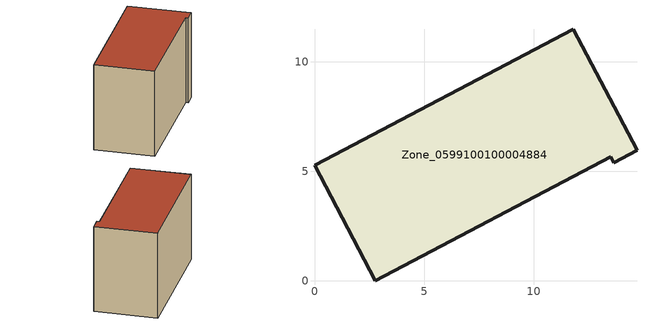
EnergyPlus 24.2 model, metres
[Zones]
Zone_0599100100004884
 floor ground (C_G): 2.76,0 0,5.28 11.81,11.49 14.71,5.97 13.65,5.4 13.52,5.65 z0
 wall outside (C_F): 14.71,5.97 11.81,11.49 0,5.28 2.76,0 13.52,5.65 13.65,5.4 14.71,5.97 z0:8.84
 roof outside (C_R): 0,5.28 2.76,0 13.52,5.65 13.65,5.4 14.71,5.97 11.81,11.49 z8.84
[BUILDING]
Pand.0599100100004884: North Axis=0; Terrain=City; Loads Convergence Tolerance Value=0.04; Temperature Convergence Tolerance Value=0.4; Solar Distribution=FullExterior; Maximum Number of Warmup Days=25; Minimum Number of Warmup Days=1
[Site:Location]
Rotterdam.The.Hague.AP_ZH_NLD Design_Conditions: Latitude=51.96; Longitude=4.45; Time Zone=1; Elevation=-4.5
[SITE:GROUNDTEMPERATURE:BUILDINGSURFACE]
18, 18, 18, 18, 18, 18, 18, 18, 18, 18, 18, 18
[MATERIAL] Thermal Absorptance=0.9; Solar Absorptance=0.7; Visible Absorptance=0.7
Name | Roughness | Thickness | Conductivity | Density | Specific Heat
G.TC.2006-2014 | MediumSmooth | 0.15 | 0.06 | 540 | 1210
F.TC.2006-2014 | Rough | 0.3 | 0.12 | 1920 | 840
R.TC.2006-2014 | MediumRough | 0.2 | 0.08 | 1500 | 1000
[CONSTRUCTION]
C_G: G.TC.2006-2014
C_F: F.TC.2006-2014
C_R: R.TC.2006-2014
[ZONE]
Zone_0599100100004884: Type=1; Multiplier=1; Ceiling Height=Autocalculate; Volume=Autocalculate; Floor Area=autocalculate; Part of Total Floor Area=Yes
[ZONEINFILTRATION:DESIGNFLOWRATE]
Infil_Zone_0599100100004884: Zone or ZoneList or Space or SpaceList=Zone_0599100100004884; Schedule=AlwaysOn; Design Flow Rate Calculation Method=Flow/Area; Flow Rate per Floor Area=0.0015; Constant Term Coefficient=1; Temperature Term Coefficient=0; Velocity Term Coefficient=0; Velocity Squared Term Coefficient=0
[HVACTEMPLATE:ZONE:IDEALLOADSAIRSYSTEM]
Zone_0599100100004884: Maximum Heating Supply Air Temperature=50; Minimum Cooling Supply Air Temperature=13; Maximum Heating Supply Air Humidity Ratio=0.0156; Minimum Cooling Supply Air Humidity Ratio=0.0077; Heating Limit=NoLimit; Cooling Limit=NoLimit; Dehumidification Control Type=ConstantSensibleHeatRatio; Cooling Sensible Heat Ratio=0.7; Dehumidification Setpoint=60; Humidification Control Type=None; Humidification Setpoint=30; Outdoor Air Method=None; Outdoor Air Flow Rate per Person=0.00944; Outdoor Air Flow Rate per Zone Floor Area=0; Outdoor Air Flow Rate per Zone=0; Demand Controlled Ventilation Type=None; Outdoor Air Economizer Type=NoEconomizer; Heat Recovery Type=None; Sensible Heat Recovery Effectiveness=0.7; Latent Heat Recovery Effectiveness=0.65
[ZONECONTROL:THERMOSTAT]
ThermostatControl_Zone_0599100100004884: Zone or ZoneList=Zone_0599100100004884; Control Type Schedule=DualSetpointControlType; Control 1=Thermostat_Zone_0599100100004884; Temperature Difference Between Cutout And Setpoint=0
[THERMOSTATSETPOINT:DUALSETPOINT]
Thermostat_Zone_0599100100004884: Heating Setpoint Temperature Schedule=HeatingSetpoint_Zone_0599100100004884; Cooling Setpoint Temperature Schedule=CoolingSetpoint_Zone_0599100100004884
[SCHEDULE:COMPACT]
HeatingSetpoint_Zone_0599100100004884: Through: 12/31, For: AllDays, Until: 24:00, 21
CoolingSetpoint_Zone_0599100100004884: Through: 12/31, For: AllDays, Until: 24:00, 24
DualSetpointControlType: Through: 12/31, For: AllDays, Until: 24:00, 4
AlwaysOn: Through: 12/31, For: AllDays, Until: 24:00, 1
